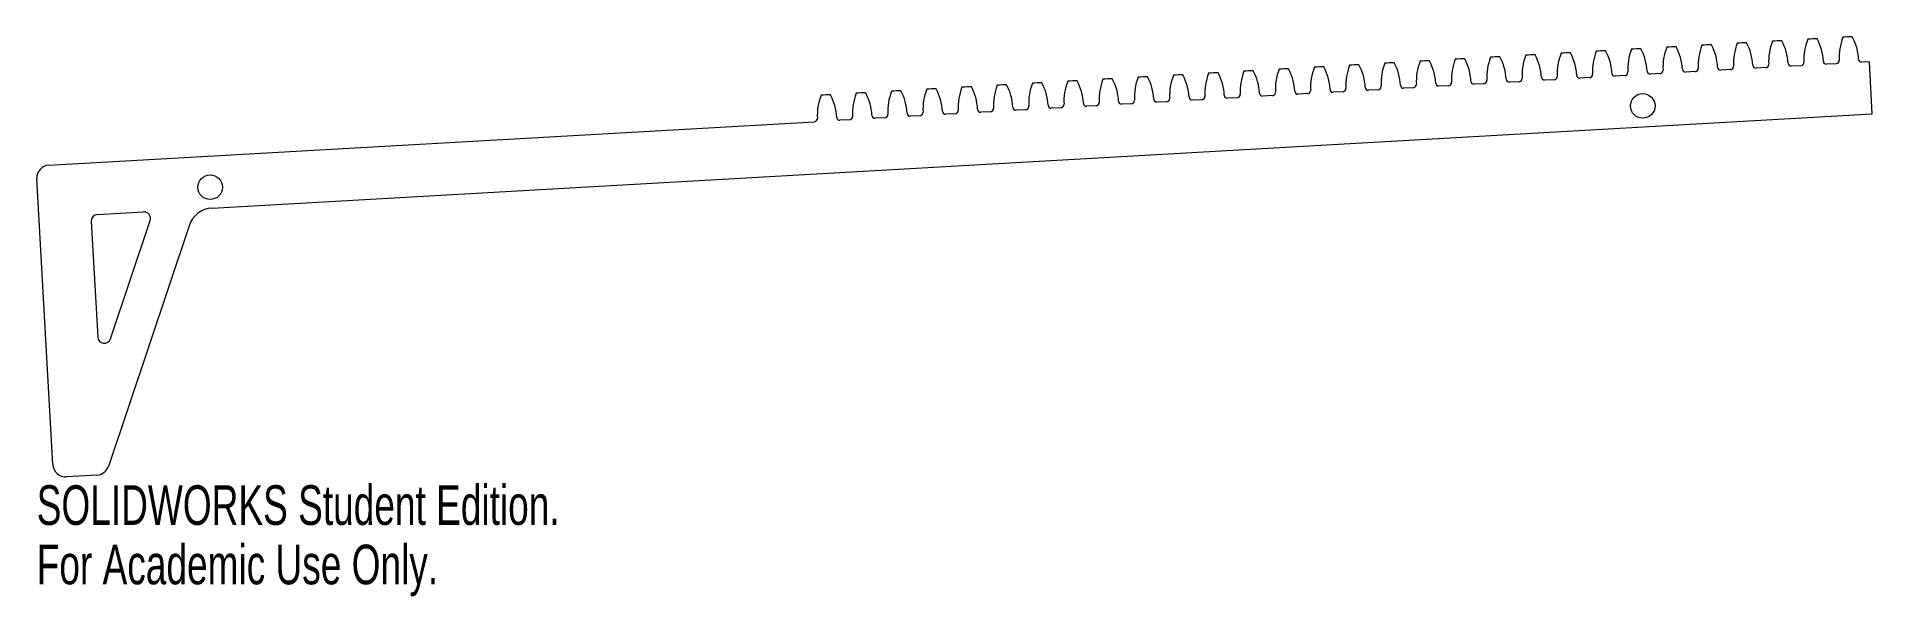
# Model space of a CAD drawing. Header units: inches. Extents: x -3.85 to 4.98, y -1.44 to 1.25.
import ezdxf

# ---------------------------------------------------------------- set-up
doc = ezdxf.new("R2010")
doc.units = ezdxf.units.IN
doc.header["$MEASUREMENT"] = 0
doc.styles.add('SLDTEXTSTYLE0', font='TXT', dxfattribs={"width": 0.7})

msp = doc.modelspace()

# ---------------------------------------------------------------- linework, layer by layer
at = {"color": 7, "linetype": 'Continuous', "lineweight": 15}
for p, q in [((3.7886, 1.0637), (3.7407, 1.061)), ((3.958, 1.0733), (3.9101, 1.0706)), ((4.1275, 1.0829), (4.0796, 1.0802)), ((4.2969, 1.0925), (4.249, 1.0898)), ((4.4664, 1.1021), (4.4185, 1.0994)), ((4.6358, 1.1117), (4.5879, 1.109)), ((4.8053, 1.1213), (4.7574, 1.1186)), ((4.9635, 1.1303), (4.9268, 1.1282)), ((4.9776, 0.8807), (4.9635, 1.1303)), ((2.2635, 0.9772), (2.2156, 0.9745)), ((2.433, 0.9868), (2.3851, 0.9841)), ((2.6024, 0.9964), (2.5545, 0.9937)), ((2.7719, 1.006), (2.724, 1.0033)), ((2.9413, 1.0156), (2.8934, 1.0129)), ((3.1108, 1.0252), (3.0629, 1.0225)), ((3.2802, 1.0348), (3.2323, 1.0321)), ((3.4497, 1.0444), (3.4018, 1.0417)), ((3.6191, 1.0541), (3.5712, 1.0513)), ((0.7385, 0.8907), (0.6906, 0.888)), ((0.9079, 0.9003), (0.8601, 0.8976)), ((1.0774, 0.9099), (1.0295, 0.9072)), ((1.2468, 0.9195), (1.199, 0.9168)), ((1.4163, 0.9291), (1.3684, 0.9264)), ((1.5857, 0.9387), (1.5379, 0.936)), ((1.7552, 0.9483), (1.7073, 0.9456)), ((1.9246, 0.9579), (1.8768, 0.9552)), ((2.0941, 0.9676), (2.0462, 0.9648)), ((-3.7904, 0.6338), (-0.1088, 0.8426)), ((-3.0053, 0.4279), (4.9776, 0.8807)), ((0.0607, 0.8522), (0.0128, 0.8495)), ((0.2301, 0.8618), (0.1823, 0.8591)), ((0.3996, 0.8714), (0.3517, 0.8687)), ((0.569, 0.8811), (0.5212, 0.8783)), ((-3.7714, -0.8049), (-3.8492, 0.5679)), ((-3.5872, 0.3636), (-3.5557, -0.192)), ((-3.5578, 0.3966), (-3.3356, 0.4092)), ((-3.4949, -0.2001), (-3.3042, 0.368)), ((-3.1167, 0.3429), (-3.5048, -0.8131)), ((-3.5605, -0.8556), (-3.7054, -0.8638))]:
    msp.add_line(p, q, dxfattribs=at)
for centre in [(3.8737, 0.9183), (-3.0152, 0.5275)]:
    msp.add_circle(centre, 0.0591, dxfattribs=at)
for centre, radius, start, end in [((4.9108, 1.1425), 0.262, 158.52491, 183.21976), ((4.7446, 0.2691), 0.9724, 91.91329, 94.57936), ((4.4807, 1.1181), 0.262, 3.27289, 27.96774), ((5.0802, 1.1521), 0.262, 158.52491, 183.21976), ((4.914, 0.2787), 0.9724, 91.91329, 94.57936), ((4.6502, 1.1278), 0.262, 3.27289, 27.96774), ((3.3857, 1.056), 0.262, 158.52491, 183.21976), ((3.2195, 0.1826), 0.9724, 91.91329, 94.57936), ((2.9557, 1.0316), 0.262, 3.27289, 27.96774), ((3.5552, 1.0656), 0.262, 158.52491, 183.21976), ((3.389, 0.1922), 0.9724, 91.91329, 94.57936), ((3.1251, 1.0413), 0.262, 3.27289, 27.96774), ((3.7246, 1.0753), 0.262, 158.52491, 183.21976), ((3.5584, 0.2018), 0.9724, 91.91329, 94.57936), ((3.2946, 1.0509), 0.262, 3.27289, 27.96774), ((3.8941, 1.0849), 0.262, 158.52491, 183.21976), ((3.7279, 0.2114), 0.9724, 91.91329, 94.57936), ((3.464, 1.0605), 0.262, 3.27289, 27.96774), ((4.0635, 1.0945), 0.262, 158.52491, 183.21976), ((3.8973, 0.2211), 0.9724, 91.91329, 94.57936), ((3.6335, 1.0701), 0.262, 3.27289, 27.96774), ((4.233, 1.1041), 0.262, 158.52491, 183.21976), ((4.0668, 0.2307), 0.9724, 91.91329, 94.57936), ((3.8029, 1.0797), 0.262, 3.27289, 27.96774), ((4.4024, 1.1137), 0.262, 158.52491, 183.21976), ((4.2362, 0.2403), 0.9724, 91.91329, 94.57936), ((3.9724, 1.0893), 0.262, 3.27289, 27.96774), ((4.5719, 1.1233), 0.262, 158.52491, 183.21976), ((4.4057, 0.2499), 0.9724, 91.91329, 94.57936), ((4.1418, 1.0989), 0.262, 3.27289, 27.96774), ((4.7413, 1.1329), 0.262, 158.52491, 183.21976), ((4.5751, 0.2595), 0.9724, 91.91329, 94.57936), ((4.3113, 1.1085), 0.262, 3.27289, 27.96774), ((1.8607, 0.9695), 0.262, 158.52491, 183.21976), ((1.6945, 0.0961), 0.9724, 91.91329, 94.57936), ((1.4306, 0.9451), 0.262, 3.27289, 27.96774), ((2.0301, 0.9791), 0.262, 158.52491, 183.21976), ((1.8639, 0.1057), 0.9724, 91.91329, 94.57936), ((1.6001, 0.9548), 0.262, 3.27289, 27.96774), ((2.1996, 0.9888), 0.262, 158.52491, 183.21976), ((2.0334, 0.1153), 0.9724, 91.91329, 94.57936), ((1.7695, 0.9644), 0.262, 3.27289, 27.96774), ((2.369, 0.9984), 0.262, 158.52491, 183.21976), ((2.2028, 0.1249), 0.9724, 91.91329, 94.57936), ((1.939, 0.974), 0.262, 3.27289, 27.96774), ((2.5385, 1.008), 0.262, 158.52491, 183.21976), ((2.3723, 0.1346), 0.9724, 91.91329, 94.57936), ((2.1084, 0.9836), 0.262, 3.27289, 27.96774), ((2.7079, 1.0176), 0.262, 158.52491, 183.21976), ((2.5417, 0.1442), 0.9724, 91.91329, 94.57936), ((2.2779, 0.9932), 0.262, 3.27289, 27.96774), ((2.8774, 1.0272), 0.262, 158.52491, 183.21976), ((2.7112, 0.1538), 0.9724, 91.91329, 94.57936), ((2.4473, 1.0028), 0.262, 3.27289, 27.96774), ((3.0468, 1.0368), 0.262, 158.52491, 183.21976), ((2.8806, 0.1634), 0.9724, 91.91329, 94.57936), ((2.6168, 1.0124), 0.262, 3.27289, 27.96774), ((3.2163, 1.0464), 0.262, 158.52491, 183.21976), ((3.0501, 0.173), 0.9724, 91.91329, 94.57936), ((2.7862, 1.022), 0.262, 3.27289, 27.96774), ((3.4477, 1.0597), 0.0154, 277.35603, 3.21976), ((3.5715, 1.0667), 0.0154, 183.27289, 269.13662), ((3.6172, 1.0693), 0.0154, 277.35603, 3.21976), ((3.7409, 1.0763), 0.0154, 183.27289, 269.13662), ((3.7866, 1.0789), 0.0154, 277.35603, 3.21976), ((3.9104, 1.0859), 0.0154, 183.27289, 269.13662), ((3.9561, 1.0885), 0.0154, 277.35603, 3.21976), ((4.0798, 1.0955), 0.0154, 183.27289, 269.13662), ((4.1255, 1.0981), 0.0154, 277.35603, 3.21976), ((4.2493, 1.1051), 0.0154, 183.27289, 269.13662), ((4.295, 1.1077), 0.0154, 277.35603, 3.21976), ((4.4187, 1.1148), 0.0154, 183.27289, 269.13662), ((4.4644, 1.1173), 0.0154, 277.35603, 3.21976), ((4.5882, 1.1244), 0.0154, 183.27289, 269.13662), ((4.6338, 1.127), 0.0154, 277.35603, 3.21976), ((4.7576, 1.134), 0.0154, 183.27289, 269.13662), ((4.8033, 1.1366), 0.0154, 277.35603, 3.21976), ((4.9271, 1.1436), 0.0154, 183.27289, 269.13662), ((0, 0), 0.9724, 91.91329, 94.57936), ((-0.2639, 0.849), 0.262, 3.27289, 27.96774), ((0.3356, 0.883), 0.262, 158.52491, 183.21976), ((0.1694, 0.0096), 0.9724, 91.91329, 94.57936), ((-0.0944, 0.8586), 0.262, 3.27289, 27.96774), ((0.5051, 0.8926), 0.262, 158.52491, 183.21976), ((0.3389, 0.0192), 0.9724, 91.91329, 94.57936), ((0.075, 0.8683), 0.262, 3.27289, 27.96774), ((0.6745, 0.9023), 0.262, 158.52491, 183.21976), ((0.5083, 0.0288), 0.9724, 91.91329, 94.57936), ((0.2445, 0.8779), 0.262, 3.27289, 27.96774), ((0.844, 0.9119), 0.262, 158.52491, 183.21976), ((0.6778, 0.0384), 0.9724, 91.91329, 94.57936), ((0.4139, 0.8875), 0.262, 3.27289, 27.96774), ((1.0134, 0.9215), 0.262, 158.52491, 183.21976), ((0.8472, 0.0481), 0.9724, 91.91329, 94.57936), ((0.5834, 0.8971), 0.262, 3.27289, 27.96774), ((1.1829, 0.9311), 0.262, 158.52491, 183.21976), ((1.0167, 0.0577), 0.9724, 91.91329, 94.57936), ((0.7528, 0.9067), 0.262, 3.27289, 27.96774), ((1.3523, 0.9407), 0.262, 158.52491, 183.21976), ((1.1861, 0.0673), 0.9724, 91.91329, 94.57936), ((0.9223, 0.9163), 0.262, 3.27289, 27.96774), ((1.5218, 0.9503), 0.262, 158.52491, 183.21976), ((1.3556, 0.0769), 0.9724, 91.91329, 94.57936), ((1.0917, 0.9259), 0.262, 3.27289, 27.96774), ((1.6912, 0.9599), 0.262, 158.52491, 183.21976), ((1.525, 0.0865), 0.9724, 91.91329, 94.57936), ((1.2612, 0.9355), 0.262, 3.27289, 27.96774), ((1.9227, 0.9732), 0.0154, 277.35603, 3.21976), ((2.0464, 0.9802), 0.0154, 183.27289, 269.13662), ((2.0921, 0.9828), 0.0154, 277.35603, 3.21976), ((2.2159, 0.9898), 0.0154, 183.27289, 269.13662), ((2.2616, 0.9924), 0.0154, 277.35603, 3.21976), ((2.3853, 0.9994), 0.0154, 183.27289, 269.13662), ((2.431, 1.002), 0.0154, 277.35603, 3.21976), ((2.5548, 1.009), 0.0154, 183.27289, 269.13662), ((2.6005, 1.0116), 0.0154, 277.35603, 3.21976), ((2.7242, 1.0186), 0.0154, 183.27289, 269.13662), ((2.7699, 1.0212), 0.0154, 277.35603, 3.21976), ((2.8937, 1.0283), 0.0154, 183.27289, 269.13662), ((2.9394, 1.0308), 0.0154, 277.35603, 3.21976), ((3.0631, 1.0379), 0.0154, 183.27289, 269.13662), ((3.1088, 1.0405), 0.0154, 277.35603, 3.21976), ((3.2326, 1.0475), 0.0154, 183.27289, 269.13662), ((3.2783, 1.0501), 0.0154, 277.35603, 3.21976), ((3.402, 1.0571), 0.0154, 183.27289, 269.13662), ((0.1662, 0.8734), 0.262, 158.52491, 183.21976), ((0.3519, 0.8841), 0.0154, 183.27289, 269.13662), ((0.3976, 0.8867), 0.0154, 277.35603, 3.21976), ((0.5214, 0.8937), 0.0154, 183.27289, 269.13662), ((0.5671, 0.8963), 0.0154, 277.35603, 3.21976), ((0.6908, 0.9033), 0.0154, 183.27289, 269.13662), ((0.7365, 0.9059), 0.0154, 277.35603, 3.21976), ((0.8603, 0.9129), 0.0154, 183.27289, 269.13662), ((0.906, 0.9155), 0.0154, 277.35603, 3.21976), ((1.0297, 0.9225), 0.0154, 183.27289, 269.13662), ((1.0754, 0.9251), 0.0154, 277.35603, 3.21976), ((1.1992, 0.9321), 0.0154, 183.27289, 269.13662), ((1.2449, 0.9347), 0.0154, 277.35603, 3.21976), ((1.3686, 0.9418), 0.0154, 183.27289, 269.13662), ((1.4143, 0.9443), 0.0154, 277.35603, 3.21976), ((1.5381, 0.9514), 0.0154, 183.27289, 269.13662), ((1.5838, 0.954), 0.0154, 277.35603, 3.21976), ((1.7075, 0.961), 0.0154, 183.27289, 269.13662), ((1.7532, 0.9636), 0.0154, 277.35603, 3.21976), ((1.877, 0.9706), 0.0154, 183.27289, 269.13662), ((-0.1107, 0.8578), 0.0154, 277.35603, 3.21976), ((0.013, 0.8649), 0.0154, 183.27289, 269.13662), ((0.0587, 0.8675), 0.0154, 277.35603, 3.21976), ((0.1825, 0.8745), 0.0154, 183.27289, 269.13662), ((0.2282, 0.8771), 0.0154, 277.35603, 3.21976), ((-3.7868, 0.5714), 0.0625, 93.24633, 183.24633), ((-3.556, 0.3654), 0.0313, 93.24633, 183.24633), ((-3.3338, 0.378), 0.0313, 341.44492, 93.24633), ((-2.9982, 0.3031), 0.125, 93.24633, 161.44492), ((-3.5245, -0.1902), 0.0313, 183.24633, 341.44492), ((-3.709, -0.8014), 0.0625, 183.24633, 273.24633), ((-3.564, -0.7932), 0.0625, 273.24633, 341.44492)]:
    msp.add_arc(centre, radius, start, end, dxfattribs=at)

# ---------------------------------------------------------------- texts
at = {"color": 7, "linetype": 'Continuous', "char_height": 0.1903, "attachment_point": 1, "style": 'SLDTEXTSTYLE0'}
for s, insert in [('SOLIDWORKS Student Edition.', (-3.8493, -0.904)), ('For Academic Use Only.', (-3.8493, -1.1895))]:
    msp.add_mtext(s, dxfattribs=dict(at, insert=insert))

doc.saveas('drawing.dxf')
